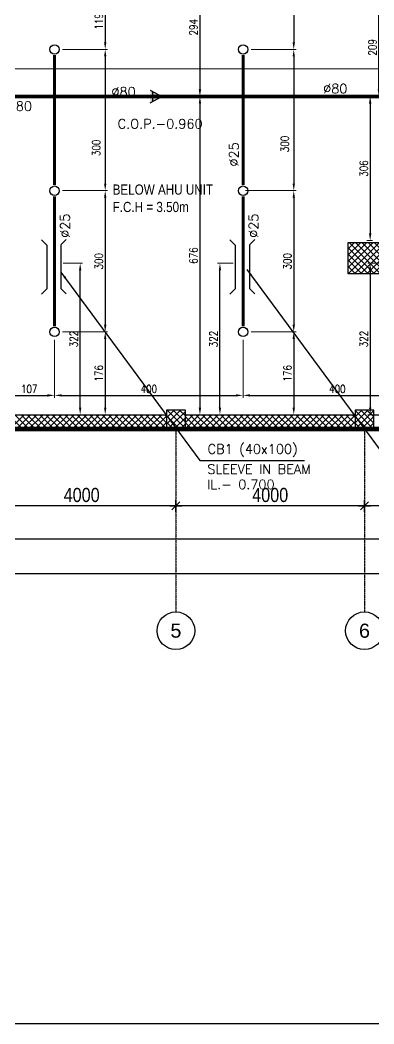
# Model space of a CAD drawing. Header units: inches. Extents: x 1355305 to 1448369, y 326920 to 386626.
# Drawn here: x 1384065 to 1391571, y 326920 to 348243 of the extents above; entities that cross this region are included whole.
import ezdxf
from ezdxf.enums import TextEntityAlignment as Align

# ---------------------------------------------------------------- set-up
doc = ezdxf.new("R2010")
doc.units = ezdxf.units.IN
doc.header["$MEASUREMENT"] = 0
for name, pattern in [('CENTER', [50.8, 31.75, -6.35, 6.35, -6.35]), ('DASHED2', [9.525, 6.35, -3.175]), ('DOT2', [3.175, 0, -3.175]), ('HIDDEN', [9.525, 6.35, -3.175])]:
    doc.linetypes.add(name, pattern=pattern)
for name, color, linetype, lineweight in [('A-DOOR', 10, 'Continuous', 15), ('A-HATCH CONCRETE', 254, 'Continuous', 5), ('A-LEASING LINE', 7, 'DASHED2', 9), ('escape route', 8, 'HIDDEN', 15)]:
    doc.layers.add(name, color=color, linetype=linetype, lineweight=lineweight)
for name, color, linetype in [('A-TEXT', 3, 'Continuous'), ('Axis', 9, 'CENTER'), ('dim-axis', 15, 'Continuous'), ('DIM2', 222, 'Continuous'), ('DR ARROW', 6, 'Continuous'), ('FFNEW', 252, 'Continuous'), ('FIRE MAIN PIPE', 7, 'Continuous'), ('FP-PIPE', 4, 'Continuous'), ('P-FIRE-SPR', 6, 'Continuous'), ('P-FIRE-TXT', 181, 'Continuous'), ('S-COL', 210, 'Continuous'), ('S-WALL', 1, 'Continuous'), ('SLEEVE', 2, 'Continuous'), ('SPR..', 3, 'Continuous'), ('wall pod', 7, 'Continuous')]:
    doc.layers.add(name, color=color, linetype=linetype)
doc.styles.add('ARIAL', font='ARIALN.TTF')
doc.styles.add('MECH', font='romans.shx')
doc.styles.add('ROMANS', font='romans__.ttf', dxfattribs={"width": 0.8})
doc.styles.add('style1', font='arial.ttf')
doc.dimstyles.new('DIM-100', dxfattribs={"dimscale": 150, "dimtxt": 2, "dimasz": 1, "dimexe": 0.75, "dimexo": 1, "dimgap": 0.5, "dimtad": 1, "dimdec": 0, "dimzin": 11, "dimdsep": 46, "dimtxsty": 'ARIAL', "dimblk": 'R', "dimcen": 2.5, "dimdle": 1, "dimclrd": 256, "dimclre": 256, "dimclrt": 256, "dimazin": 0, "dimtfac": 1, "dimtdec": 0, "dimtix": 1, "dimtmove": 2, "dimatfit": 3, "dimldrblk": 'R', "dimtolj": 1, "dimtzin": 3, "dimlwd": -1, "dimlwe": 13, "dimarcsym": 0})
doc.dimstyles.new('GRAND CINEMA', dxfattribs={"dimtxt": 180, "dimasz": 150, "dimexe": 0.18, "dimexo": 0.06, "dimgap": 100, "dimtad": 1, "dimdec": 0, "dimlfac": 0.1, "dimzin": 1, "dimdsep": 46, "dimtxsty": 'MECH', "dimcen": 0.09, "dimdle": 0.2, "dimclrd": 222, "dimclre": 222, "dimclrt": 3, "dimadec": 0, "dimazin": 0, "dimtfac": 1, "dimtdec": 0, "dimtix": 1, "dimtmove": 2, "dimatfit": 3, "dimfxl": 1, "dimtolj": 1, "dimtzin": 0, "dimlwd": -1, "dimarcsym": 0})
pattern_1 = [(45, (1341716.94, 266100.535), (-66.29126, 66.29126), []), (135, (1341716.94, 266100.535), (-66.29126, -66.29126), [])]

# ---------------------------------------------------------------- blocks, each defined once
blk = doc.blocks.new('R')
for p, q in [((-1.05, 0), (1.05, 0)), ((0, -1.05), (0, 1.05))]:
    blk.add_line(p, q)
at = {"color": 4, "lineweight": 13}
blk.add_line((-0.71, -0.71), (0.71, 0.71), dxfattribs=at)
blk = doc.blocks.new('*D1052')
at = {"layer": 'Defpoints', "color": 0, "transparency": 16777216}
for p in [(1420094, 560045), (1468019, 560121), (1468019, 560045)]:
    blk.add_point(p, dxfattribs=at)
at = {"layer": 'dim-axis', "color": 251, "linetype": 'DOT2', "lineweight": 13, "transparency": 16777216}
for p, q in [((1420094, 560195), (1420094, 560233)), ((1468019, 560195), (1468019, 560233))]:
    blk.add_line(p, q, dxfattribs=at)
at = {"layer": 'dim-axis', "color": 251, "transparency": 16777216}
blk.add_line((1420214, 560121), (1467899, 560121), dxfattribs=at)
at = {"layer": 'dim-axis', "color": 251, "transparency": 16777216, "xscale": 120, "yscale": 120, "zscale": 120, "rotation": 180}
blk.add_blockref('R', (1420094, 560121), dxfattribs=at)
at = {"layer": 'dim-axis', "color": 251, "transparency": 16777216, "xscale": 120, "yscale": 120, "zscale": 120}
blk.add_blockref('R', (1468019, 560121), dxfattribs=at)
at = {"layer": 'dim-axis', "color": 251, "transparency": 16777216, "insert": (1444057, 560349), "char_height": 300, "attachment_point": 5, "style": 'ARIAL'}
blk.add_mtext('\\A1;47925', dxfattribs=at)
blk = doc.blocks.new('*D1053')
at = {"layer": 'Defpoints', "color": 0, "transparency": 16777216}
for p in [(1468019, 559385), (1417901, 559309), (1468019, 559309)]:
    blk.add_point(p, dxfattribs=at)
at = {"layer": 'dim-axis', "color": 251, "linetype": 'DOT2', "lineweight": 13, "transparency": 16777216}
for p, q in [((1417901, 559459), (1417901, 559497)), ((1468019, 559459), (1468019, 559497))]:
    blk.add_line(p, q, dxfattribs=at)
at = {"layer": 'dim-axis', "color": 251, "transparency": 16777216}
blk.add_line((1418021, 559385), (1467899, 559385), dxfattribs=at)
at = {"layer": 'dim-axis', "color": 251, "transparency": 16777216, "xscale": 120, "yscale": 120, "zscale": 120, "rotation": 180}
blk.add_blockref('R', (1417901, 559385), dxfattribs=at)
at = {"layer": 'dim-axis', "color": 251, "transparency": 16777216, "xscale": 120, "yscale": 120, "zscale": 120}
blk.add_blockref('R', (1468019, 559385), dxfattribs=at)
at = {"layer": 'dim-axis', "color": 251, "transparency": 16777216, "insert": (1442960, 559613), "char_height": 300, "attachment_point": 5, "style": 'ARIAL'}
blk.add_mtext('\\A1;50118', dxfattribs=at)
blk = doc.blocks.new('*D1056')
at = {"layer": 'Defpoints', "color": 0, "transparency": 16777216}
for p in [(1440094, 561773), (1444094, 561773), (1440094, 560825)]:
    blk.add_point(p, dxfattribs=at)
at = {"layer": 'dim-axis', "color": 251, "linetype": 'DOT2', "lineweight": 13, "transparency": 16777216}
for p, q in [((1440094, 561623), (1440094, 560712)), ((1444094, 561623), (1444094, 560712))]:
    blk.add_line(p, q, dxfattribs=at)
at = {"layer": 'dim-axis', "color": 251, "transparency": 16777216}
blk.add_line((1443974, 560825), (1440214, 560825), dxfattribs=at)
at = {"layer": 'dim-axis', "color": 251, "transparency": 16777216, "xscale": 120, "yscale": 120, "zscale": 120, "rotation": 180}
blk.add_blockref('R', (1440094, 560825), dxfattribs=at)
at = {"layer": 'dim-axis', "color": 251, "transparency": 16777216, "xscale": 120, "yscale": 120, "zscale": 120}
blk.add_blockref('R', (1444094, 560825), dxfattribs=at)
at = {"layer": 'dim-axis', "color": 251, "transparency": 16777216, "insert": (1442094, 561053), "char_height": 300, "attachment_point": 5, "style": 'ARIAL'}
blk.add_mtext('\\A1;4000', dxfattribs=at)
blk = doc.blocks.new('*D1057')
at = {"layer": 'Defpoints', "color": 0, "transparency": 16777216}
for p in [(1436094, 561773), (1440094, 561773), (1436094, 560825)]:
    blk.add_point(p, dxfattribs=at)
at = {"layer": 'dim-axis', "color": 251, "linetype": 'DOT2', "lineweight": 13, "transparency": 16777216}
for p, q in [((1436094, 561623), (1436094, 560712)), ((1440094, 561623), (1440094, 560712))]:
    blk.add_line(p, q, dxfattribs=at)
at = {"layer": 'dim-axis', "color": 251, "transparency": 16777216}
blk.add_line((1439974, 560825), (1436214, 560825), dxfattribs=at)
at = {"layer": 'dim-axis', "color": 251, "transparency": 16777216, "xscale": 120, "yscale": 120, "zscale": 120, "rotation": 180}
blk.add_blockref('R', (1436094, 560825), dxfattribs=at)
at = {"layer": 'dim-axis', "color": 251, "transparency": 16777216, "xscale": 120, "yscale": 120, "zscale": 120}
blk.add_blockref('R', (1440094, 560825), dxfattribs=at)
at = {"layer": 'dim-axis', "color": 251, "transparency": 16777216, "insert": (1438094, 561053), "char_height": 300, "attachment_point": 5, "style": 'ARIAL'}
blk.add_mtext('\\A1;4000', dxfattribs=at)
blk = doc.blocks.new('*D1058')
at = {"layer": 'Defpoints', "color": 0, "transparency": 16777216}
for p in [(1432094, 561773), (1436094, 561773), (1432094, 560825)]:
    blk.add_point(p, dxfattribs=at)
at = {"layer": 'dim-axis', "color": 251, "linetype": 'DOT2', "lineweight": 13, "transparency": 16777216}
for p, q in [((1432094, 561623), (1432094, 560712)), ((1436094, 561623), (1436094, 560712))]:
    blk.add_line(p, q, dxfattribs=at)
at = {"layer": 'dim-axis', "color": 251, "transparency": 16777216}
blk.add_line((1435974, 560825), (1432214, 560825), dxfattribs=at)
at = {"layer": 'dim-axis', "color": 251, "transparency": 16777216, "xscale": 120, "yscale": 120, "zscale": 120, "rotation": 180}
blk.add_blockref('R', (1432094, 560825), dxfattribs=at)
at = {"layer": 'dim-axis', "color": 251, "transparency": 16777216, "xscale": 120, "yscale": 120, "zscale": 120}
blk.add_blockref('R', (1436094, 560825), dxfattribs=at)
at = {"layer": 'dim-axis', "color": 251, "transparency": 16777216, "insert": (1434094, 561053), "char_height": 300, "attachment_point": 5, "style": 'ARIAL'}
blk.add_mtext('\\A1;4000', dxfattribs=at)
blk = doc.blocks.new('SEDRGFE')
at = {"layer": 'A-HATCH CONCRETE'}
h = blk.add_hatch(dxfattribs=at)
h.set_pattern_fill('ANSI37', color=250, scale=750)
h.set_pattern_definition(pattern_1)
h.paths.add_polyline_path([(1370760, 678538), (1370760, 677888), (1371460, 677888), (1371460, 678538)])
h = blk.add_hatch(dxfattribs=at)
h.set_pattern_fill('ANSI37', color=250, scale=750)
h.set_pattern_definition(pattern_1)
h.paths.add_polyline_path([(1366910, 674588), (1367310, 674588), (1367310, 674988), (1366910, 674988)])
h = blk.add_hatch(dxfattribs=at)
h.set_pattern_fill('ANSI37', color=250, scale=750)
h.set_pattern_definition([(45, (1341716.31, 266100.535), (-66.29126, 66.29126), []), (135, (1341716.31, 266100.535), (-66.29126, -66.29126), [])])
h.paths.add_polyline_path([(1370910, 674588), (1371310, 674588), (1371310, 674988), (1370910, 674988)])
at = {"color": 250, "linetype": 'Continuous', "ltscale": 100}
blk.add_lwpolyline([(1389810, 674588), (1389810, 680290), (1389610, 680288), (1388060, 680288), (1388060, 686288), (1384200, 686288), (1384200, 693089), (1385203, 692942), (1385236, 693139), (1385780, 696950), (1386823, 704256), (1386865, 704553), (1351200, 709613), (1350434, 697904), (1372211, 694796), (1372209, 688237), (1371310, 688237), (1371310, 688038), (1371310, 684788), (1363260, 684788), (1363260, 684588), (1363260, 674588), (1389810, 674588)], dxfattribs=at)
at = {"layer": 'A-HATCH CONCRETE', "color": 250, "linetype": 'Continuous'}
for p, q in [((1363858, 674588), (1363558, 674888)), ((1363593, 674588), (1363893, 674888)), ((1363991, 674588), (1363691, 674888)), ((1363726, 674588), (1364026, 674888)), ((1364123, 674588), (1363823, 674888)), ((1363858, 674588), (1364158, 674888)), ((1364256, 674588), (1363956, 674888)), ((1363991, 674588), (1364291, 674888)), ((1364388, 674588), (1364088, 674888)), ((1364124, 674588), (1364424, 674888)), ((1364521, 674588), (1364221, 674888)), ((1364256, 674588), (1364556, 674888)), ((1364653, 674588), (1364353, 674888)), ((1364389, 674588), (1364689, 674888)), ((1364786, 674588), (1364486, 674888)), ((1364521, 674588), (1364821, 674888)), ((1364919, 674588), (1364619, 674888)), ((1364654, 674588), (1364954, 674888)), ((1365051, 674588), (1364751, 674888)), ((1364787, 674588), (1365087, 674888)), ((1365184, 674588), (1364884, 674888)), ((1364919, 674588), (1365219, 674888)), ((1365316, 674588), (1365016, 674888)), ((1365052, 674588), (1365352, 674888)), ((1365449, 674588), (1365149, 674888)), ((1365184, 674588), (1365484, 674888)), ((1365582, 674588), (1365282, 674888)), ((1365317, 674588), (1365617, 674888)), ((1365714, 674588), (1365414, 674888)), ((1365449, 674588), (1365749, 674888)), ((1365847, 674588), (1365547, 674888)), ((1365582, 674588), (1365882, 674888)), ((1365979, 674588), (1365679, 674888)), ((1365715, 674588), (1366015, 674888)), ((1366112, 674588), (1365812, 674888)), ((1365847, 674588), (1366147, 674888)), ((1366244, 674588), (1365944, 674888)), ((1365980, 674588), (1366280, 674888)), ((1366377, 674588), (1366077, 674888)), ((1366112, 674588), (1366412, 674888)), ((1366510, 674588), (1366210, 674888)), ((1366245, 674588), (1366545, 674888)), ((1366642, 674588), (1366342, 674888)), ((1366378, 674588), (1366678, 674888)), ((1366775, 674588), (1366475, 674888)), ((1366510, 674588), (1366810, 674888)), ((1366907, 674588), (1366607, 674888)), ((1366643, 674588), (1366910, 674855)), ((1366910, 674717), (1366740, 674888)), ((1366775, 674588), (1366910, 674723)), ((1366910, 674850), (1366873, 674888)), ((1367310, 674858), (1367340, 674888)), ((1367310, 674725), (1367473, 674888)), ((1367310, 674592), (1367606, 674888)), ((1367570, 674588), (1367310, 674847)), ((1367438, 674588), (1367310, 674715)), ((1367703, 674588), (1367403, 674888)), ((1367438, 674588), (1367738, 674888)), ((1367835, 674588), (1367535, 674888)), ((1367571, 674588), (1367871, 674888)), ((1367968, 674588), (1367668, 674888)), ((1367703, 674588), (1368003, 674888)), ((1368101, 674588), (1367801, 674888)), ((1367836, 674588), (1368136, 674888)), ((1368233, 674588), (1367933, 674888)), ((1367969, 674588), (1368269, 674888)), ((1368366, 674588), (1368066, 674888)), ((1368101, 674588), (1368401, 674888)), ((1368498, 674588), (1368198, 674888)), ((1368234, 674588), (1368534, 674888)), ((1368631, 674588), (1368331, 674888)), ((1368366, 674588), (1368666, 674888)), ((1368764, 674588), (1368464, 674888)), ((1368499, 674588), (1368799, 674888)), ((1368896, 674588), (1368596, 674888)), ((1368631, 674588), (1368931, 674888)), ((1369029, 674588), (1368729, 674888)), ((1368764, 674588), (1369064, 674888)), ((1369161, 674588), (1368861, 674888)), ((1368897, 674588), (1369197, 674888)), ((1369294, 674588), (1368994, 674888)), ((1369029, 674588), (1369329, 674888)), ((1369426, 674588), (1369126, 674888)), ((1369162, 674588), (1369462, 674888)), ((1369559, 674588), (1369259, 674888)), ((1369294, 674588), (1369594, 674888)), ((1369692, 674588), (1369392, 674888)), ((1369427, 674588), (1369727, 674888)), ((1369824, 674588), (1369524, 674888)), ((1369560, 674588), (1369860, 674888)), ((1369957, 674588), (1369657, 674888)), ((1369692, 674588), (1369992, 674888)), ((1370089, 674588), (1369789, 674888)), ((1369825, 674588), (1370125, 674888)), ((1370222, 674588), (1369922, 674888)), ((1369957, 674588), (1370257, 674888)), ((1370354, 674588), (1370054, 674888)), ((1370090, 674588), (1370390, 674888)), ((1370487, 674588), (1370187, 674888)), ((1370222, 674588), (1370522, 674888)), ((1370620, 674588), (1370320, 674888)), ((1370355, 674588), (1370655, 674888)), ((1370752, 674588), (1370452, 674888)), ((1370488, 674588), (1370788, 674888)), ((1370885, 674588), (1370585, 674888)), ((1370620, 674588), (1370910, 674878)), ((1370910, 674695), (1370717, 674888)), ((1370753, 674588), (1370910, 674745)), ((1370910, 674827), (1370850, 674888)), ((1366908, 674588), (1366910, 674590)), ((1370885, 674588), (1370910, 674613))]:
    blk.add_line(p, q, dxfattribs=at)
at = {"layer": 'escape route', "color": 250, "ltscale": 0.5}
blk.add_line((1363525, 682234), (1382975, 682234), dxfattribs=at)
at = {"layer": 'S-COL', "color": 250}
for points in [[(1370760, 678538), (1370760, 677888), (1371460, 677888), (1371460, 678538)], [(1366910, 674588), (1367310, 674588), (1367310, 674988), (1366910, 674988)], [(1370910, 674588), (1371310, 674588), (1371310, 674988), (1370910, 674988)]]:
    blk.add_lwpolyline(points, close=True, dxfattribs=at)
at = {"layer": 'S-WALL', "color": 250}
for points in [[(1363310, 674888), (1366910, 674888)], [(1367310, 674888), (1370910, 674888)], [(1371310, 674888), (1374910, 674888)], [(1363260, 674588), (1389810, 674588)]]:
    blk.add_lwpolyline(points, dxfattribs=at)
blk = doc.blocks.new('SWGDCSTHYTD')
at = {"color": 254, "linetype": 'Continuous', "ltscale": 100}
blk.add_lwpolyline([(1410071, 395958), (1410071, 401661), (1409871, 401658), (1408321, 401658), (1408321, 407658), (1404460, 407658), (1404460, 414459), (1405464, 414312), (1405497, 414509), (1406041, 418321), (1407084, 425626), (1407126, 425923), (1371461, 430983), (1370694, 419274), (1392471, 416166), (1392469, 409608), (1391571, 409608), (1391571, 409408), (1391571, 406158), (1383521, 406158), (1383521, 405958), (1383521, 395958), (1410071, 395958)], dxfattribs=at)
at = {"layer": 'S-WALL', "color": 254}
blk.add_lwpolyline([(1371461, 430983), (1371461, 430983), (1369166, 395958), (1419296, 395958), (1421088, 423900), (1407122, 425894)], dxfattribs=at)
blk = doc.blocks.new('PENDENT SPR')
at = {"layer": 'P-FIRE-SPR'}
blk.add_circle((0, 0), 0.1, dxfattribs=at)
blk = doc.blocks.new('A$C365C0078')
at = {"color": 2, "lineweight": 30}
for p, q in [((-149, 461), (-263, 575)), ((-149, 461), (-149, -465)), ((149, 465), (263, 579)), ((149, 461), (149, -465)), ((-149, -465), (-263, -579)), ((149, -461), (263, -575))]:
    blk.add_line(p, q, dxfattribs=at)
blk = doc.blocks.new('ARR')
at = {"layer": 'DR ARROW'}
h = blk.add_hatch(color=12, dxfattribs=at)
h.paths.add_polyline_path([(14.4, 0), (-54.3, 37.8), (-54.3, -37.8)])
h.paths.add_polyline_path([(-54.3, 10.2), (-93.3, 10.2), (-93.3, -10.2), (-54.3, -10.2)])
for p, q in [((-54.3, 37.8), (14.4, 0)), ((-54.3, -37.8), (14.4, 0)), ((-38.5, -29), (-38.5, 29)), ((14.4, 0), (14.4, 0))]:
    blk.add_line(p, q, dxfattribs=at)
blk = doc.blocks.new('*D1070')
at = {"layer": 'Defpoints', "color": 0, "transparency": 16777216}
for p in [(11538, -32424), (10463, -32672), (11538, -33653)]:
    blk.add_point(p, dxfattribs=at)
at = {"layer": 'DIM2', "color": 222, "lineweight": -2, "transparency": 16777216}
for p, q in [((11538, -32474), (11538, -33703)), ((10463, -32722), (10463, -33703))]:
    blk.add_line(p, q, dxfattribs=at)
at = {"layer": 'DIM2', "color": 222, "transparency": 16777216}
blk.add_line((10613, -33653), (11388, -33653), dxfattribs=at)
for points in [[(10613, -33628), (10613, -33678), (10463, -33653)], [(11388, -33628), (11388, -33678), (11538, -33653)]]:
    blk.add_solid(points, dxfattribs=at)
at = {"layer": 'DIM2', "color": 3, "transparency": 16777216, "insert": (11001, -33517), "char_height": 170, "attachment_point": 5, "style": 'ROMANS'}
blk.add_mtext('\\A1;107', dxfattribs=at)
blk = doc.blocks.new('*D1071')
at = {"layer": 'Defpoints', "color": 0, "transparency": 16777216}
for p in [(15538, -32424), (11538, -32763), (15538, -33653)]:
    blk.add_point(p, dxfattribs=at)
at = {"layer": 'DIM2', "color": 222, "lineweight": -2, "transparency": 16777216}
for p, q in [((15538, -32474), (15538, -33703)), ((11538, -32813), (11538, -33703))]:
    blk.add_line(p, q, dxfattribs=at)
at = {"layer": 'DIM2', "color": 222, "transparency": 16777216}
blk.add_line((11688, -33653), (15388, -33653), dxfattribs=at)
for points in [[(11688, -33628), (11688, -33678), (11538, -33653)], [(15388, -33628), (15388, -33678), (15538, -33653)]]:
    blk.add_solid(points, dxfattribs=at)
at = {"layer": 'DIM2', "color": 3, "transparency": 16777216, "insert": (13538, -33517), "char_height": 170, "attachment_point": 5, "style": 'ROMANS'}
blk.add_mtext('\\A1;400', dxfattribs=at)
blk = doc.blocks.new('*D1072')
at = {"layer": 'Defpoints', "color": 0, "transparency": 16777216}
for p in [(19538, -32424), (15538, -33653), (19538, -33653)]:
    blk.add_point(p, dxfattribs=at)
at = {"layer": 'DIM2', "color": 222, "lineweight": -2, "transparency": 16777216}
blk.add_line((19538, -32474), (19538, -33703), dxfattribs=at)
at = {"layer": 'DIM2', "color": 222, "transparency": 16777216}
blk.add_line((15688, -33653), (19388, -33653), dxfattribs=at)
for points in [[(15688, -33628), (15688, -33678), (15538, -33653)], [(19388, -33628), (19388, -33678), (19538, -33653)]]:
    blk.add_solid(points, dxfattribs=at)
at = {"layer": 'DIM2', "color": 3, "transparency": 16777216, "insert": (17538, -33517), "char_height": 170, "attachment_point": 5, "style": 'ROMANS'}
blk.add_mtext('\\A1;400', dxfattribs=at)
blk = doc.blocks.new('*D1079')
at = {"layer": 'Defpoints', "color": 0, "transparency": 16777216}
for p in [(12327, -25114), (11658, -26304), (12613, -26304)]:
    blk.add_point(p, dxfattribs=at)
at = {"layer": 'DIM2', "color": 222, "lineweight": -2, "transparency": 16777216}
for p, q in [((12377, -25114), (12663, -25114)), ((11708, -26304), (12663, -26304))]:
    blk.add_line(p, q, dxfattribs=at)
at = {"layer": 'DIM2', "color": 222, "transparency": 16777216}
blk.add_line((12613, -25264), (12613, -26154), dxfattribs=at)
for points in [[(12588, -25264), (12638, -25264), (12613, -25114)], [(12588, -26154), (12638, -26154), (12613, -26304)]]:
    blk.add_solid(points, dxfattribs=at)
at = {"layer": 'DIM2', "color": 3, "transparency": 16777216, "insert": (12477, -25709), "char_height": 170, "attachment_point": 5, "rotation": 90, "style": 'ROMANS'}
blk.add_mtext('\\A1;119', dxfattribs=at)
blk = doc.blocks.new('*D1080')
at = {"layer": 'Defpoints', "color": 0, "transparency": 16777216}
for p in [(11658, -26304), (11658, -29304), (12613, -29304)]:
    blk.add_point(p, dxfattribs=at)
at = {"layer": 'DIM2', "color": 222, "lineweight": -2, "transparency": 16777216}
for p, q in [((11708, -26304), (12663, -26304)), ((11708, -29304), (12663, -29304))]:
    blk.add_line(p, q, dxfattribs=at)
at = {"layer": 'DIM2', "color": 222, "transparency": 16777216}
blk.add_line((12613, -26454), (12613, -29154), dxfattribs=at)
for points in [[(12588, -26454), (12638, -26454), (12613, -26304)], [(12588, -29154), (12638, -29154), (12613, -29304)]]:
    blk.add_solid(points, dxfattribs=at)
at = {"layer": 'DIM2', "color": 3, "transparency": 16777216, "insert": (12423, -28395), "char_height": 170, "attachment_point": 5, "rotation": 90, "style": 'ROMANS'}
blk.add_mtext('\\A1;300', dxfattribs=at)
blk = doc.blocks.new('*D1081')
at = {"layer": 'Defpoints', "color": 0, "transparency": 16777216}
for p in [(12076, -29304), (11658, -32304), (12613, -32304)]:
    blk.add_point(p, dxfattribs=at)
at = {"layer": 'DIM2', "color": 222, "lineweight": -2, "transparency": 16777216}
for p, q in [((12126, -29304), (12663, -29304)), ((11708, -32304), (12663, -32304))]:
    blk.add_line(p, q, dxfattribs=at)
at = {"layer": 'DIM2', "color": 222, "transparency": 16777216}
blk.add_line((12613, -29454), (12613, -32154), dxfattribs=at)
for points in [[(12588, -29454), (12638, -29454), (12613, -29304)], [(12588, -32154), (12638, -32154), (12613, -32304)]]:
    blk.add_solid(points, dxfattribs=at)
at = {"layer": 'DIM2', "color": 3, "transparency": 16777216, "insert": (12477, -30804), "char_height": 170, "attachment_point": 5, "rotation": 90, "style": 'ROMANS'}
blk.add_mtext('\\A1;300', dxfattribs=at)
blk = doc.blocks.new('*D1082')
at = {"layer": 'Defpoints', "color": 0, "transparency": 16777216}
for p in [(16484, -24364), (15658, -26304), (16613, -26304)]:
    blk.add_point(p, dxfattribs=at)
at = {"layer": 'DIM2', "color": 222, "lineweight": -2, "transparency": 16777216}
for p, q in [((16534, -24364), (16663, -24364)), ((15708, -26304), (16663, -26304))]:
    blk.add_line(p, q, dxfattribs=at)
at = {"layer": 'DIM2', "color": 222, "transparency": 16777216}
blk.add_line((16613, -24514), (16613, -26154), dxfattribs=at)
for points in [[(16588, -24514), (16638, -24514), (16613, -24364)], [(16588, -26154), (16638, -26154), (16613, -26304)]]:
    blk.add_solid(points, dxfattribs=at)
at = {"layer": 'DIM2', "color": 3, "transparency": 16777216, "insert": (16477, -25334), "char_height": 170, "attachment_point": 5, "rotation": 90, "style": 'ROMANS'}
blk.add_mtext('\\A1;194', dxfattribs=at)
blk = doc.blocks.new('*D1083')
at = {"layer": 'Defpoints', "color": 0, "transparency": 16777216}
for p in [(15658, -26304), (15538, -29304), (16613, -29304)]:
    blk.add_point(p, dxfattribs=at)
at = {"layer": 'DIM2', "color": 222, "lineweight": -2, "transparency": 16777216}
for p, q in [((15708, -26304), (16663, -26304)), ((15588, -29304), (16663, -29304))]:
    blk.add_line(p, q, dxfattribs=at)
at = {"layer": 'DIM2', "color": 222, "transparency": 16777216}
blk.add_line((16613, -26454), (16613, -29154), dxfattribs=at)
for points in [[(16588, -26454), (16638, -26454), (16613, -26304)], [(16588, -29154), (16638, -29154), (16613, -29304)]]:
    blk.add_solid(points, dxfattribs=at)
at = {"layer": 'DIM2', "color": 3, "transparency": 16777216, "insert": (16423, -28312), "char_height": 170, "attachment_point": 5, "rotation": 90, "style": 'ROMANS'}
blk.add_mtext('\\A1;300', dxfattribs=at)
blk = doc.blocks.new('*D1084')
at = {"layer": 'Defpoints', "color": 0, "transparency": 16777216}
for p in [(16076, -29304), (15658, -32304), (16613, -32304)]:
    blk.add_point(p, dxfattribs=at)
at = {"layer": 'DIM2', "color": 222, "lineweight": -2, "transparency": 16777216}
for p, q in [((16126, -29304), (16663, -29304)), ((15708, -32304), (16663, -32304))]:
    blk.add_line(p, q, dxfattribs=at)
at = {"layer": 'DIM2', "color": 222, "transparency": 16777216}
blk.add_line((16613, -29454), (16613, -32154), dxfattribs=at)
for points in [[(16588, -29454), (16638, -29454), (16613, -29304)], [(16588, -32154), (16638, -32154), (16613, -32304)]]:
    blk.add_solid(points, dxfattribs=at)
at = {"layer": 'DIM2', "color": 3, "transparency": 16777216, "insert": (16477, -30804), "char_height": 170, "attachment_point": 5, "rotation": 90, "style": 'ROMANS'}
blk.add_mtext('\\A1;300', dxfattribs=at)
blk = doc.blocks.new('*D1097')
at = {"layer": 'Defpoints', "color": 0, "transparency": 16777216}
for p in [(14663, -24364), (14622, -27301), (14686, -27301)]:
    blk.add_point(p, dxfattribs=at)
at = {"layer": 'DIM2', "color": 222, "lineweight": -2, "transparency": 16777216}
for p, q in [((14613, -24364), (14572, -24364)), ((14636, -27301), (14572, -27301))]:
    blk.add_line(p, q, dxfattribs=at)
at = {"layer": 'DIM2', "color": 222, "transparency": 16777216}
blk.add_line((14622, -24514), (14622, -27151), dxfattribs=at)
for points in [[(14597, -24514), (14647, -24514), (14622, -24364)], [(14597, -27151), (14647, -27151), (14622, -27301)]]:
    blk.add_solid(points, dxfattribs=at)
at = {"layer": 'DIM2', "color": 3, "transparency": 16777216, "insert": (14486, -25833), "char_height": 170, "attachment_point": 5, "rotation": 90, "style": 'ROMANS'}
blk.add_mtext('\\A1;294', dxfattribs=at)
blk = doc.blocks.new('*D1098')
at = {"layer": 'Defpoints', "color": 0, "transparency": 16777216}
for p in [(14686, -27301), (14622, -34064), (14642, -34064)]:
    blk.add_point(p, dxfattribs=at)
at = {"layer": 'DIM2', "color": 222, "lineweight": -2, "transparency": 16777216}
for p, q in [((14636, -27301), (14572, -27301)), ((14592, -34064), (14572, -34064))]:
    blk.add_line(p, q, dxfattribs=at)
at = {"layer": 'DIM2', "color": 222, "transparency": 16777216}
blk.add_line((14622, -27451), (14622, -33914), dxfattribs=at)
for points in [[(14597, -27451), (14647, -27451), (14622, -27301)], [(14597, -33914), (14647, -33914), (14622, -34064)]]:
    blk.add_solid(points, dxfattribs=at)
at = {"layer": 'DIM2', "color": 3, "transparency": 16777216, "insert": (14486, -30683), "char_height": 170, "attachment_point": 5, "rotation": 90, "style": 'ROMANS'}
blk.add_mtext('\\A1;676', dxfattribs=at)
blk = doc.blocks.new('*D1099')
at = {"layer": 'Defpoints', "color": 0, "transparency": 16777216}
for p in [(12076, -32304), (12076, -34064), (12613, -34064)]:
    blk.add_point(p, dxfattribs=at)
at = {"layer": 'DIM2', "color": 222, "lineweight": -2, "transparency": 16777216}
for p, q in [((12126, -32304), (12663, -32304)), ((12126, -34064), (12663, -34064))]:
    blk.add_line(p, q, dxfattribs=at)
at = {"layer": 'DIM2', "color": 222, "transparency": 16777216}
blk.add_line((12613, -32454), (12613, -33914), dxfattribs=at)
for points in [[(12588, -32454), (12638, -32454), (12613, -32304)], [(12588, -33914), (12638, -33914), (12613, -34064)]]:
    blk.add_solid(points, dxfattribs=at)
at = {"layer": 'DIM2', "color": 3, "transparency": 16777216, "insert": (12477, -33184), "char_height": 170, "attachment_point": 5, "rotation": 90, "style": 'ROMANS'}
blk.add_mtext('\\A1;176', dxfattribs=at)
blk = doc.blocks.new('*D1100')
at = {"layer": 'Defpoints', "color": 0, "transparency": 16777216}
for p in [(15847, -32304), (15847, -34064), (16613, -34064)]:
    blk.add_point(p, dxfattribs=at)
at = {"layer": 'DIM2', "color": 222, "lineweight": -2, "transparency": 16777216}
for p, q in [((15897, -32304), (16663, -32304)), ((15897, -34064), (16663, -34064))]:
    blk.add_line(p, q, dxfattribs=at)
at = {"layer": 'DIM2', "color": 222, "transparency": 16777216}
blk.add_line((16613, -32454), (16613, -33914), dxfattribs=at)
for points in [[(16588, -32454), (16638, -32454), (16613, -32304)], [(16588, -33914), (16638, -33914), (16613, -34064)]]:
    blk.add_solid(points, dxfattribs=at)
at = {"layer": 'DIM2', "color": 3, "transparency": 16777216, "insert": (16478, -33184), "char_height": 170, "attachment_point": 5, "rotation": 90, "style": 'ROMANS'}
blk.add_mtext('\\A1;176', dxfattribs=at)
blk = doc.blocks.new('*D1272')
at = {"layer": 'Defpoints', "color": 0, "transparency": 16777216}
for p in [(19375, -30847), (18234, -34064), (19277, -34064)]:
    blk.add_point(p, dxfattribs=at)
at = {"layer": 'DIM2', "color": 222, "lineweight": -2, "transparency": 16777216}
for p, q in [((19325, -30847), (18184, -30847)), ((19227, -34064), (18184, -34064))]:
    blk.add_line(p, q, dxfattribs=at)
at = {"layer": 'DIM2', "color": 222, "transparency": 16777216}
blk.add_line((18234, -30997), (18234, -33914), dxfattribs=at)
for points in [[(18209, -30997), (18259, -30997), (18234, -30847)], [(18209, -33914), (18259, -33914), (18234, -34064)]]:
    blk.add_solid(points, dxfattribs=at)
at = {"layer": 'DIM2', "color": 3, "transparency": 16777216, "insert": (18098, -32455), "char_height": 170, "attachment_point": 5, "rotation": 90, "style": 'ROMANS'}
blk.add_mtext('\\A1;322', dxfattribs=at)
blk = doc.blocks.new('*D1273')
at = {"layer": 'Defpoints', "color": 0, "transparency": 16777216}
for p in [(15047, -30847), (15375, -30847), (15142, -34064)]:
    blk.add_point(p, dxfattribs=at)
at = {"layer": 'DIM2', "color": 222, "lineweight": -2, "transparency": 16777216}
for p, q in [((15325, -30847), (14997, -30847)), ((15092, -34064), (14997, -34064))]:
    blk.add_line(p, q, dxfattribs=at)
at = {"layer": 'DIM2', "color": 222, "transparency": 16777216}
blk.add_line((15047, -33914), (15047, -30997), dxfattribs=at)
for points in [[(15022, -30997), (15072, -30997), (15047, -30847)], [(15022, -33914), (15072, -33914), (15047, -34064)]]:
    blk.add_solid(points, dxfattribs=at)
at = {"layer": 'DIM2', "color": 3, "transparency": 16777216, "insert": (14911, -32455), "char_height": 170, "attachment_point": 5, "rotation": 90, "style": 'ROMANS'}
blk.add_mtext('\\A1;322', dxfattribs=at)
blk = doc.blocks.new('*D1274')
at = {"layer": 'Defpoints', "color": 0, "transparency": 16777216}
for p in [(11674, -30847), (12081, -30847), (12076, -34064)]:
    blk.add_point(p, dxfattribs=at)
at = {"layer": 'DIM2', "color": 222, "lineweight": -2, "transparency": 16777216}
for p, q in [((11724, -30847), (12131, -30847)), ((12126, -34064), (12131, -34064))]:
    blk.add_line(p, q, dxfattribs=at)
at = {"layer": 'DIM2', "color": 222, "transparency": 16777216}
blk.add_line((12081, -33914), (12081, -30997), dxfattribs=at)
for points in [[(12056, -30997), (12106, -30997), (12081, -30847)], [(12056, -33914), (12106, -33914), (12081, -34064)]]:
    blk.add_solid(points, dxfattribs=at)
at = {"layer": 'DIM2', "color": 3, "transparency": 16777216, "insert": (11945, -32455), "char_height": 170, "attachment_point": 5, "rotation": 90, "style": 'ROMANS'}
blk.add_mtext('\\A1;322', dxfattribs=at)
blk = doc.blocks.new('*D1278')
at = {"layer": 'Defpoints', "color": 0, "transparency": 16777216}
for p in [(17993, -27304), (18113, -30364), (18234, -30364)]:
    blk.add_point(p, dxfattribs=at)
at = {"layer": 'DIM2', "color": 222, "lineweight": -2, "transparency": 16777216}
for p, q in [((18043, -27304), (18284, -27304)), ((18163, -30364), (18284, -30364))]:
    blk.add_line(p, q, dxfattribs=at)
at = {"layer": 'DIM2', "color": 222, "transparency": 16777216}
blk.add_line((18234, -27454), (18234, -30214), dxfattribs=at)
for points in [[(18209, -27454), (18259, -27454), (18234, -27304)], [(18209, -30214), (18259, -30214), (18234, -30364)]]:
    blk.add_solid(points, dxfattribs=at)
at = {"layer": 'DIM2', "color": 3, "transparency": 16777216, "insert": (18098, -28834), "char_height": 170, "attachment_point": 5, "rotation": 90, "style": 'ROMANS'}
blk.add_mtext('\\A1;306', dxfattribs=at)
blk = doc.blocks.new('*D1279')
at = {"layer": 'Defpoints', "color": 0, "transparency": 16777216}
for p in [(18114, -25218), (18418, -25218), (17993, -27304)]:
    blk.add_point(p, dxfattribs=at)
at = {"layer": 'DIM2', "color": 222, "lineweight": -2, "transparency": 16777216}
for p, q in [((18164, -25218), (18468, -25218)), ((18043, -27304), (18468, -27304))]:
    blk.add_line(p, q, dxfattribs=at)
at = {"layer": 'DIM2', "color": 222, "transparency": 16777216}
blk.add_line((18418, -27154), (18418, -25368), dxfattribs=at)
for points in [[(18393, -25368), (18443, -25368), (18418, -25218)], [(18393, -27154), (18443, -27154), (18418, -27304)]]:
    blk.add_solid(points, dxfattribs=at)
at = {"layer": 'DIM2', "color": 3, "transparency": 16777216, "insert": (18283, -26261), "char_height": 170, "attachment_point": 5, "rotation": 90, "style": 'ROMANS'}
blk.add_mtext('\\A1;209', dxfattribs=at)
blk = doc.blocks.new('SGSR')
at = {"layer": 'Axis', "color": 251, "ltscale": 0.5}
for p, q in [((1436093.8, 562458.6), (1436093.8, 558571.5)), ((1440093.8, 562458.6), (1440093.8, 558571.5))]:
    blk.add_line(p, q, dxfattribs=at)
at = {"layer": 'Axis', "color": 251, "linetype": 'Continuous'}
for centre in [(1436093.8, 558171.5), (1440093.8, 558171.5)]:
    blk.add_circle(centre, 400, dxfattribs=at)
at = {"layer": 'S-WALL', "color": 251}
blk.add_lwpolyline([(1417889.2, 562458.6), (1468019.2, 562458.6), (1469810.8, 590401.2), (1420184.3, 597484.1)], close=True, dxfattribs=at)
at = {"layer": 'Axis', "color": 251, "linetype": 'Continuous', "style": 'style1'}
for s, p in [('5', (1436093.8, 558171.5)), ('6', (1440093.8, 558171.5))]:
    blk.add_text(s, height=300, dxfattribs=at).set_placement(p, align=Align.MIDDLE)
at = {"layer": 'dim-axis', "color": 251}
for base, p1, p2, picture, middle in [((1432093.8, 560824.5), (1436093.8, 561772.7), (1432093.8, 561772.7), '*D1058', (1434093.8, 561052.7)), ((1436093.8, 560824.5), (1440093.8, 561772.7), (1436093.8, 561772.7), '*D1057', (1438093.8, 561052.7)), ((1440093.8, 560824.5), (1444093.8, 561772.7), (1440093.8, 561772.7), '*D1056', (1442093.8, 561052.7))]:
    dim = blk.add_linear_dim(base=base, p1=p1, p2=p2, dimstyle='DIM-100', override={"dimasz": 0.8, "dimclrd": 251, "dimclre": 251, "dimclrt": 251}, dxfattribs=at)
    dim.commit()
    dim.dimension.update_dxf_attribs({"geometry": picture, "text_midpoint": middle})
for p1, p2, picture, middle in [((1420093.8, 560045.2), (1468019.2, 560045.2), '*D1052', (1444056.5, 560349.2)), ((1417901.1, 559308.9), (1468019.2, 559308.9), '*D1053', (1442960.1, 559612.8))]:
    dim = blk.add_aligned_dim(p1=p1, p2=p2, distance=75.8, dimstyle='DIM-100', override={"dimasz": 0.8, "dimclrd": 251, "dimclre": 251, "dimclrt": 251}, dxfattribs=at)
    dim.commit()
    dim.dimension.update_dxf_attribs({"geometry": picture, "text_midpoint": middle})
blk = doc.blocks.new('A$C6DC347C1')
at = {"layer": 'A-LEASING LINE', "color": 6, "const_width": 100}
blk.add_lwpolyline([(-1797, 660.5), (-2564.1, -11048.5), (19312.7, -14170.9), (19312.7, -20715.1), (18412.6, -20714.9), (18412.6, -24265), (10362.6, -24265), (10362.6, -34365), (36712, -34365), (36712, -28765), (34962.4, -28765), (34962.4, -22740), (31101.7, -22740), (31101.7, -15751.8), (32125.3, -15898.6), (33276.1, -7757.8), (33283.8, -7758.8), (33770.9, -4393.3), (-1797, 660.5)], dxfattribs=at)
at = {"layer": 'FIRE MAIN PIPE', "color": 6, "const_width": 80}
blk.add_lwpolyline([(10362.6, -27303.9), (34964.5, -27303.6)], dxfattribs=at)
at = {"layer": 'FP-PIPE', "color": 4, "const_width": 65}
for points in [[(11537.8, -26424.4), (11537.8, -29184.4)], [(15537.8, -26424.4), (15537.8, -29184.4)], [(11537.8, -29424.4), (11537.8, -32184.4)], [(15537.8, -29424.4), (15537.8, -32184.4)]]:
    blk.add_lwpolyline(points, dxfattribs=at)
at = {"layer": 'DR ARROW', "xscale": 3.587777692411247, "yscale": 3.587777692411247, "zscale": 3.587777692411247}
blk.add_blockref('ARR', (13761.9, -27304.5), dxfattribs=at)
at = {"layer": 'SLEEVE'}
for p in [(11521.8, -30921), (15521.8, -30921)]:
    blk.add_blockref('A$C365C0078', p, dxfattribs=at)
at = {"layer": 'SPR..', "xscale": 1000, "yscale": 1000, "zscale": 1000}
for p in [(11537.8, -26304.4), (15537.8, -26304.4), (11537.8, -29304.4), (15537.8, -29304.4), (11537.8, -32304.4), (15537.8, -32304.4)]:
    blk.add_blockref('PENDENT SPR', p, dxfattribs=at)
at = {"layer": 'A-TEXT', "color": 20, "style": 'ARIAL'}
for s, p in [('BELOW AHU UNIT', (12770.1, -29389.2)), ('F.C.H = 3.50m', (12770.1, -29758.3))]:
    blk.add_text(s, height=216, rotation=0.00424, dxfattribs=at).set_placement(p)
at = {"layer": 'P-FIRE-TXT', "style": 'MECH'}
for p in [(17494, -27136.1), (13000.8, -27204.5), (10801.3, -27509.3)]:
    blk.add_text('%%C80', height=200, dxfattribs=at).set_placement(p, align=Align.MIDDLE_CENTER)
for p in [(15342.1, -28535.5), (11759.5, -30049.1), (15759.5, -30049.1)]:
    blk.add_text('%%C25', height=200, rotation=90, dxfattribs=at).set_placement(p, align=Align.MIDDLE_CENTER)
at = {"layer": 'SLEEVE', "style": 'MECH'}
for s, p in [('C.O.P.-0.960', (12877.8, -27983.7)), ('CB1 (40x100)', (14785.5, -34891.4, 0)), ('SLEEVE IN BEAM', (14780.1, -35320.2, 0)), ('IL.- 0.700', (14774.8, -35643.6, 0))]:
    blk.add_text(s, height=200, dxfattribs=at).set_placement(p)
at = {"layer": 'DIM2'}
for base, p1, p2, picture, middle in [((14621.8, -27301.3), (14662.8, -24364.4), (14686.1, -27301.3), '*D1097', (14486, -25832.9)), ((16613.3, -26304.3), (16484.5, -24364.4), (15657.8, -26304.3), '*D1082', (16477.5, -25334.4)), ((12613.3, -26304.3), (12326.8, -25114.4), (11657.8, -26304.3), '*D1079', (12477.5, -25709.4)), ((18418.4, -25217.8), (17993.4, -27304.4), (18113.6, -25217.8), '*D1279', (18282.6, -26261.1)), ((14621.6, -34064.3), (14686.1, -27301.3), (14642.2, -34064.3), '*D1098', (14485.8, -30682.8)), ((18233.5, -30364.4), (17993.4, -27304.4), (18113.4, -30364.4), '*D1278', (18097.8, -28834.4)), ((12613.3, -32304.3), (12075.6, -29304.3), (11657.8, -32304.3), '*D1081', (12477.5, -30804.3)), ((16613.3, -32304.3), (16075.6, -29304.3), (15657.8, -32304.3), '*D1084', (16477.5, -30804.3)), ((12080.9, -30846.6), (12075.6, -34064.3), (11673.7, -30846.6), '*D1274', (11945.1, -32455.4)), ((15046.6, -30846.6), (15142.2, -34064.3), (15375.2, -30846.6), '*D1273', (14910.8, -32455.4)), ((18233.7, -34064.3), (19375.1, -30846.6), (19277.3, -34064.3), '*D1272', (18097.9, -32455.5)), ((12613.3, -34064.3), (12075.6, -32304.3), (12075.6, -34064.3), '*D1099', (12477.5, -33184.3)), ((16613.4, -34064.3), (15847.1, -32304.3), (15847.1, -34064.3), '*D1100', (16477.7, -33184.3))]:
    dim = blk.add_linear_dim(base=base, p1=p1, p2=p2, angle=90, dimstyle='GRAND CINEMA', override={"dimtxt": 170, "dimexe": 50, "dimexo": 50, "dimgap": 50, "dimtxsty": 'ROMANS', "dimfxl": 6000}, dxfattribs=at)
    dim.commit()
    dim.dimension.update_dxf_attribs({"geometry": picture, "text_midpoint": middle})
for base, p1, p2, picture, middle in [((12613.3, -29304.3), (11657.8, -26304.3), (11657.8, -29304.3), '*D1080', (12423.3, -28395.4)), ((16613.3, -29304.3), (15657.8, -26304.3), (15537.7, -29304.3), '*D1083', (16423.3, -28312.1))]:
    dim = blk.add_linear_dim(base=base, p1=p1, p2=p2, angle=90, dimstyle='GRAND CINEMA', override={"dimtxt": 170, "dimexe": 50, "dimexo": 50, "dimgap": 50, "dimtxsty": 'ROMANS', "dimfxl": 6000}, dxfattribs=at)
    dim.commit()
    dim.dimension.update_dxf_attribs({"geometry": picture, "text_midpoint": middle, "dimtype": 160})
for base, p1, p2, picture, middle in [((11537.7, -33653), (10463.3, -32671.9), (11537.7, -32424.4), '*D1070', (11000.5, -33517.2)), ((15537.8, -33653), (11537.7, -32762.8), (15537.8, -32424.4), '*D1071', (13537.7, -33517.2)), ((19537.8, -33653.2), (15537.7, -33653.2), (19537.8, -32424.4), '*D1072', (17537.7, -33517.4))]:
    dim = blk.add_linear_dim(base=base, p1=p1, p2=p2, dimstyle='GRAND CINEMA', override={"dimtxt": 170, "dimexe": 50, "dimexo": 50, "dimgap": 50, "dimtxsty": 'ROMANS', "dimfxl": 6000}, dxfattribs=at)
    dim.commit()
    dim.dimension.update_dxf_attribs({"geometry": picture, "text_midpoint": middle})
for points in [[(11673.6, -31033.4), (14622.4, -35033), (16837.9, -35033)], [(15616.7, -30976.5), (18565.5, -34976.1), (20781, -34976.1)]]:
    blk.add_leader(points, dimstyle='GRAND CINEMA', override={"dimgap": 0.1, "dimtad": 0, "dimfxl": 0}, dxfattribs=at)

msp = doc.modelspace()

# ---------------------------------------------------------------- linework, layer by layer
at = {"layer": 'wall pod', "ltscale": 100}
msp.add_lwpolyline([(1355305, 386626), (1448369, 386626), (1448369, 326920), (1355305, 326920)], close=True, dxfattribs=at)

# ---------------------------------------------------------------- block references
at = {"color": 252, "linetype": 'Continuous'}
msp.add_blockref('SWGDCSTHYTD', (0, -56398), dxfattribs=at)
at = {"layer": 'A-DOOR', "color": 252, "linetype": 'Continuous', "ltscale": 100}
msp.add_blockref('A$C6DC347C1', (1373258, 373924), dxfattribs=at)
at = {"layer": 'FFNEW', "color": 6, "linetype": 'Continuous'}
for name, p in [('SGSR', (-48723, -222899)), ('SEDRGFE', (20261, -335028))]:
    msp.add_blockref(name, p, dxfattribs=at)

doc.saveas('drawing.dxf')
